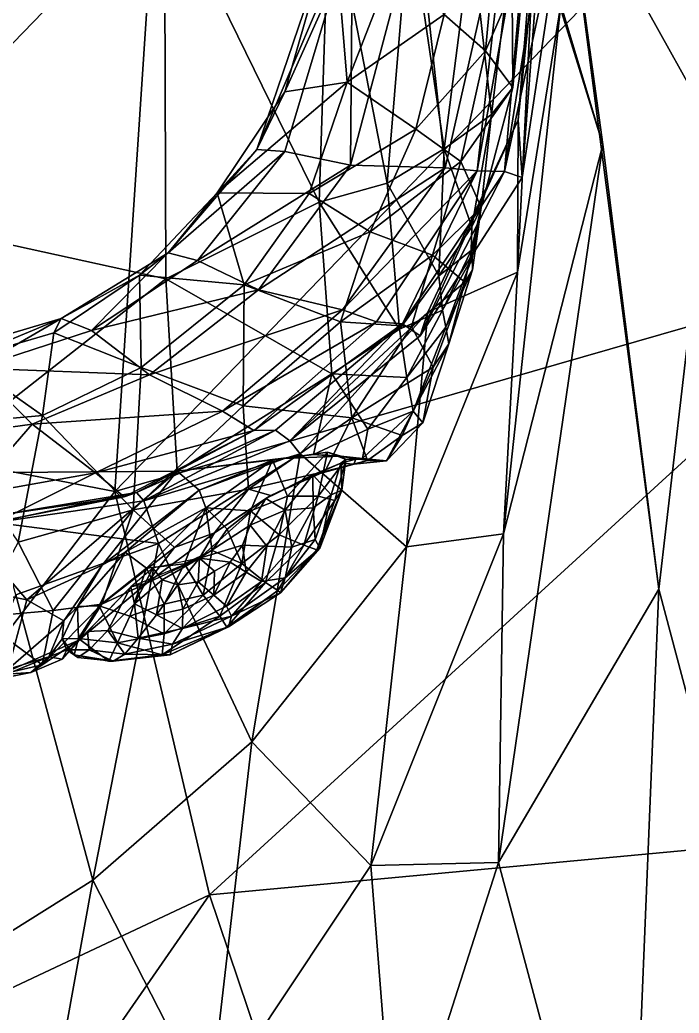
# Model space of a CAD drawing. Extents: x -1.6 to 1.6, y -9.4 to 16.4.
# Drawn here: x -0.905 to -0.555, y 2.055 to 2.58 of the extents above; entities that cross this region are included whole.
import ezdxf

# ---------------------------------------------------------------- set-up
doc = ezdxf.new("R2010")
doc.units = 0
doc.layers.add('DIPLODOC$LWO', color=1, linetype='CONTINUOUS')

msp = doc.modelspace()

# ---------------------------------------------------------------- linework, layer by layer
at = {"layer": 'DIPLODOC$LWO'}
for points in [[(-0.38632, 3.05686, 2.75381), (-0.32139, 2.55201, 2.62744), (-0.58612, 3.19479, 2.52827)], [(-0.32139, 2.55201, 2.62744), (-0.55935, 2.9316, 2.43012), (-0.58612, 3.19479, 2.52827)], [(-0.53769, 2.52359, 2.3678), (-0.61656, 2.66479, 2.14335), (-0.55935, 2.9316, 2.43012)], [(-0.55935, 2.9316, 2.43012), (-0.32139, 2.55201, 2.62744), (-0.53769, 2.52359, 2.3678)], [(-1.14113, 2.38609, 4.74281), (-0.82975, 2.70087, 4.90835), (-1.06919, 2.80185, 4.68627)], [(-0.66435, 2.73442, 1.96548), (-0.59588, 2.51438, 2.06203), (-0.61806, 2.58847, 1.97412)], [(-0.66435, 2.73442, 1.96548), (-0.61656, 2.66479, 2.14335), (-0.59588, 2.51438, 2.06203)], [(-0.47047, 2.72812, 5.1957), (-0.85424, 2.33094, 4.96235), (-0.44052, 2.44976, 5.27211)], [(-0.85424, 2.33094, 4.96235), (-0.47047, 2.72812, 5.1957), (-0.82975, 2.70087, 4.90835)], [(-0.82975, 2.70087, 4.90835), (-1.14113, 2.38609, 4.74281), (-0.85424, 2.33094, 4.96235)], [(-0.99712, 2.68236, 0.00622), (-0.828, 2.65118, 0.00062), (-0.99384, 2.47982, 0.01024)], [(-0.62462, 2.68301, 1.80583), (-0.64058, 2.52757, 1.78308), (-0.63861, 2.49702, 1.64511)], [(-0.62462, 2.68301, 1.80583), (-0.63107, 2.64317, 1.88776), (-0.64058, 2.52757, 1.78308)], [(-0.6143, 2.65642, 1.69375), (-0.62462, 2.68301, 1.80583), (-0.63861, 2.49702, 1.64511)], [(-0.56619, 2.27916, 2.22245), (-0.59588, 2.51438, 2.06203), (-0.61656, 2.66479, 2.14335)], [(-0.61656, 2.66479, 2.14335), (-0.53769, 2.52359, 2.3678), (-0.56619, 2.27916, 2.22245)], [(-0.66235, 2.50048, 1.40911), (-0.63419, 2.65852, 1.42109), (-0.64791, 2.50021, 1.53633)], [(-0.63419, 2.65852, 1.42109), (-0.66235, 2.50048, 1.40911), (-0.64538, 2.65185, 1.21316)], [(-0.62352, 2.65405, 1.56805), (-0.64791, 2.50021, 1.53633), (-0.63419, 2.65852, 1.42109)], [(-0.6143, 2.65642, 1.69375), (-0.64791, 2.50021, 1.53633), (-0.62352, 2.65405, 1.56805)], [(-0.6143, 2.65642, 1.69375), (-0.63861, 2.49702, 1.64511), (-0.64791, 2.50021, 1.53633)], [(-0.82717, 2.44333, 0.00497), (-0.99384, 2.47982, 0.01024), (-0.828, 2.65118, 0.00062)], [(-0.82717, 2.44333, 0.00497), (-0.828, 2.65118, 0.00062), (-0.74607, 2.48392, 0.01224)], [(-0.828, 2.65118, 0.00062), (-0.74065, 2.65102, 0.00469), (-0.74607, 2.48392, 0.01224)], [(-0.74607, 2.48392, 0.01224), (-0.74065, 2.65102, 0.00469), (-0.71006, 2.49394, 0.02744)], [(-0.74065, 2.65102, 0.00469), (-0.69815, 2.63642, 0.02109), (-0.71006, 2.49394, 0.02744)], [(-0.64538, 2.65185, 1.21316), (-0.67931, 2.50213, 1.21021), (-0.69402, 2.63755, 0.99501)], [(-0.67931, 2.50213, 1.21021), (-0.64538, 2.65185, 1.21316), (-0.66235, 2.50048, 1.40911)], [(-0.63107, 2.64317, 1.88776), (-0.64097, 2.44684, 1.86756), (-0.64058, 2.52757, 1.78308)], [(-0.63107, 2.64317, 1.88776), (-0.61806, 2.58847, 1.97412), (-0.64097, 2.44684, 1.86756)], [(-0.69402, 2.63755, 0.99501), (-0.72945, 2.50342, 0.99607), (-0.72839, 2.63049, 0.78321)], [(-0.72945, 2.50342, 0.99607), (-0.69402, 2.63755, 0.99501), (-0.67931, 2.50213, 1.21021)], [(-0.71006, 2.49394, 0.02744), (-0.69815, 2.63642, 0.02109), (-0.67986, 2.5121, 0.0519)], [(-0.69815, 2.63642, 0.02109), (-0.66538, 2.6247, 0.05153), (-0.67986, 2.5121, 0.0519)], [(-0.74049, 2.62481, 0.63111), (-0.72839, 2.63049, 0.78321), (-0.77907, 2.51177, 0.64048)], [(-0.72839, 2.63049, 0.78321), (-0.76414, 2.51076, 0.78413), (-0.77907, 2.51177, 0.64048)], [(-0.76414, 2.51076, 0.78413), (-0.72839, 2.63049, 0.78321), (-0.72945, 2.50342, 0.99607)], [(-0.65798, 2.56391, 0.21185), (-0.65159, 2.63252, 0.2077), (-0.67976, 2.58326, 0.31043)], [(-0.65159, 2.63252, 0.2077), (-0.65798, 2.56391, 0.21185), (-0.63697, 2.61222, 0.13953)], [(-0.74049, 2.62481, 0.63111), (-0.77907, 2.51177, 0.64048), (-0.76414, 2.54238, 0.5573)], [(-0.73599, 2.60528, 0.54501), (-0.74049, 2.62481, 0.63111), (-0.76414, 2.54238, 0.5573)], [(-0.67986, 2.5121, 0.0519), (-0.66538, 2.6247, 0.05153), (-0.65484, 2.53025, 0.0888)], [(-0.66538, 2.6247, 0.05153), (-0.64405, 2.61874, 0.09123), (-0.65484, 2.53025, 0.0888)], [(-0.70266, 2.62081, 0.42249), (-0.73599, 2.60528, 0.54501), (-0.73125, 2.54741, 0.44964)], [(-0.70266, 2.62081, 0.42249), (-0.73125, 2.54741, 0.44964), (-0.67976, 2.58326, 0.31043)], [(-0.65484, 2.53025, 0.0888), (-0.64405, 2.61874, 0.09123), (-0.64352, 2.54455, 0.13678)], [(-0.64405, 2.61874, 0.09123), (-0.63697, 2.61222, 0.13953), (-0.64352, 2.54455, 0.13678)], [(-0.64352, 2.54455, 0.13678), (-0.63697, 2.61222, 0.13953), (-0.65798, 2.56391, 0.21185)], [(-0.73599, 2.60528, 0.54501), (-0.76414, 2.54238, 0.5573), (-0.73125, 2.54741, 0.44964)], [(-0.61806, 2.58847, 1.97412), (-0.64848, 2.30849, 1.95645), (-0.64097, 2.44684, 1.86756)], [(-0.61806, 2.58847, 1.97412), (-0.59588, 2.51438, 2.06203), (-0.64848, 2.30849, 1.95645)], [(-0.69491, 2.52256, 0.31674), (-0.67976, 2.58326, 0.31043), (-0.73125, 2.54741, 0.44964)], [(-0.67976, 2.58326, 0.31043), (-0.69491, 2.52256, 0.31674), (-0.65798, 2.56391, 0.21185)], [(-0.67097, 2.50543, 0.21336), (-0.65798, 2.56391, 0.21185), (-0.69491, 2.52256, 0.31674)], [(-0.65798, 2.56391, 0.21185), (-0.67097, 2.50543, 0.21336), (-0.64352, 2.54455, 0.13678)], [(-0.7514, 2.48844, 0.43461), (-0.73125, 2.54741, 0.44964), (-0.80002, 2.48885, 0.56622)], [(-0.76414, 2.54238, 0.5573), (-0.80002, 2.48885, 0.56622), (-0.73125, 2.54741, 0.44964)], [(-0.73125, 2.54741, 0.44964), (-0.7514, 2.48844, 0.43461), (-0.69491, 2.52256, 0.31674)], [(-0.66024, 2.48115, 0.13517), (-0.64352, 2.54455, 0.13678), (-0.67097, 2.50543, 0.21336)], [(-0.65484, 2.53025, 0.0888), (-0.64352, 2.54455, 0.13678), (-0.66024, 2.48115, 0.13517)], [(-0.76414, 2.54238, 0.5573), (-0.77907, 2.51177, 0.64048), (-0.80002, 2.48885, 0.56622)], [(-0.67986, 2.5121, 0.0519), (-0.65484, 2.53025, 0.0888), (-0.66514, 2.47086, 0.0929)], [(-0.66514, 2.47086, 0.0929), (-0.65484, 2.53025, 0.0888), (-0.66024, 2.48115, 0.13517)], [(-0.719, 2.46818, 0.32136), (-0.69491, 2.52256, 0.31674), (-0.7514, 2.48844, 0.43461)], [(-0.69491, 2.52256, 0.31674), (-0.719, 2.46818, 0.32136), (-0.67097, 2.50543, 0.21336)], [(-0.63861, 2.49702, 1.64511), (-0.64058, 2.52757, 1.78308), (-0.69257, 2.41325, 1.6163)], [(-0.64058, 2.52757, 1.78308), (-0.68854, 2.42567, 1.76091), (-0.69257, 2.41325, 1.6163)], [(-0.64058, 2.52757, 1.78308), (-0.64097, 2.44684, 1.86756), (-0.68854, 2.42567, 1.76091)], [(-0.49945, 2.0282, 2.40045), (-0.56619, 2.27916, 2.22245), (-0.53769, 2.52359, 2.3678)], [(-0.71006, 2.49394, 0.02744), (-0.67986, 2.5121, 0.0519), (-0.68258, 2.44488, 0.06737)], [(-0.68258, 2.44488, 0.06737), (-0.67986, 2.5121, 0.0519), (-0.66514, 2.47086, 0.0929)], [(-0.59588, 2.51438, 2.06203), (-0.65109, 2.13463, 2.04662), (-0.64848, 2.30849, 1.95645)], [(-0.59588, 2.51438, 2.06203), (-0.56619, 2.27916, 2.22245), (-0.65109, 2.13463, 2.04662)], [(-0.77907, 2.51177, 0.64048), (-0.76414, 2.51076, 0.78413), (-0.82608, 2.45706, 0.64543)], [(-0.77907, 2.51177, 0.64048), (-0.82608, 2.45706, 0.64543), (-0.80002, 2.48885, 0.56622)], [(-0.76414, 2.51076, 0.78413), (-0.81049, 2.45315, 0.78931), (-0.82608, 2.45706, 0.64543)], [(-0.76414, 2.51076, 0.78413), (-0.72945, 2.50342, 0.99607), (-0.81049, 2.45315, 0.78931)], [(-0.72945, 2.50342, 0.99607), (-0.77824, 2.43756, 1.00749), (-0.81049, 2.45315, 0.78931)], [(-0.72945, 2.50342, 0.99607), (-0.67931, 2.50213, 1.21021), (-0.77824, 2.43756, 1.00749)], [(-0.67931, 2.50213, 1.21021), (-0.73367, 2.42701, 1.22989), (-0.77824, 2.43756, 1.00749)], [(-0.67931, 2.50213, 1.21021), (-0.66235, 2.50048, 1.40911), (-0.73367, 2.42701, 1.22989)], [(-0.68605, 2.4559, 0.21054), (-0.67097, 2.50543, 0.21336), (-0.719, 2.46818, 0.32136)], [(-0.67097, 2.50543, 0.21336), (-0.68605, 2.4559, 0.21054), (-0.66024, 2.48115, 0.13517)], [(-0.66235, 2.50048, 1.40911), (-0.71572, 2.42059, 1.41746), (-0.73367, 2.42701, 1.22989)], [(-0.66235, 2.50048, 1.40911), (-0.70199, 2.41953, 1.52505), (-0.71572, 2.42059, 1.41746)], [(-0.64791, 2.50021, 1.53633), (-0.70199, 2.41953, 1.52505), (-0.66235, 2.50048, 1.40911)], [(-0.70199, 2.41953, 1.52505), (-0.64791, 2.50021, 1.53633), (-0.69257, 2.41325, 1.6163)], [(-0.64791, 2.50021, 1.53633), (-0.63861, 2.49702, 1.64511), (-0.69257, 2.41325, 1.6163)], [(-0.74607, 2.48392, 0.01224), (-0.71006, 2.49394, 0.02744), (-0.70343, 2.41668, 0.04414)], [(-0.70343, 2.41668, 0.04414), (-0.71006, 2.49394, 0.02744), (-0.68258, 2.44488, 0.06737)], [(-0.80002, 2.48885, 0.56622), (-0.82608, 2.45706, 0.64543), (-0.84122, 2.44525, 0.57172)], [(-0.80002, 2.48885, 0.56622), (-0.84122, 2.44525, 0.57172), (-0.78573, 2.44018, 0.44119)], [(-0.7514, 2.48844, 0.43461), (-0.80002, 2.48885, 0.56622), (-0.78573, 2.44018, 0.44119)], [(-0.7514, 2.48844, 0.43461), (-0.78573, 2.44018, 0.44119), (-0.719, 2.46818, 0.32136)], [(-0.82717, 2.44333, 0.00497), (-0.74607, 2.48392, 0.01224), (-0.73938, 2.39315, 0.0229)], [(-0.73938, 2.39315, 0.0229), (-0.74607, 2.48392, 0.01224), (-0.70343, 2.41668, 0.04414)], [(-0.66887, 2.44152, 0.14241), (-0.66024, 2.48115, 0.13517), (-0.68605, 2.4559, 0.21054)], [(-0.66024, 2.48115, 0.13517), (-0.66887, 2.44152, 0.14241), (-0.66488, 2.44807, 0.12383)], [(-0.66024, 2.48115, 0.13517), (-0.66553, 2.4583, 0.10309), (-0.66514, 2.47086, 0.0929)], [(-0.66024, 2.48115, 0.13517), (-0.66507, 2.45454, 0.11349), (-0.66553, 2.4583, 0.10309)], [(-0.66024, 2.48115, 0.13517), (-0.66488, 2.44807, 0.12383), (-0.66507, 2.45454, 0.11349)], [(-0.99384, 2.47982, 0.01024), (-0.82717, 2.44333, 0.00497), (-0.95841, 2.34063, 0.00615)], [(-0.66514, 2.47086, 0.0929), (-0.66553, 2.4583, 0.10309), (-0.68258, 2.44488, 0.06737)], [(-0.73468, 2.42059, 0.28748), (-0.719, 2.46818, 0.32136), (-0.78573, 2.44018, 0.44119)], [(-0.719, 2.46818, 0.32136), (-0.73468, 2.42059, 0.28748), (-0.68605, 2.4559, 0.21054)], [(-0.8827, 2.42231, 0.64858), (-0.82608, 2.45706, 0.64543), (-0.86664, 2.41599, 0.7964)], [(-0.82608, 2.45706, 0.64543), (-0.8827, 2.42231, 0.64858), (-0.84122, 2.44525, 0.57172)], [(-0.81049, 2.45315, 0.78931), (-0.86664, 2.41599, 0.7964), (-0.82608, 2.45706, 0.64543)], [(-0.69707, 2.41806, 0.18966), (-0.68605, 2.4559, 0.21054), (-0.73468, 2.42059, 0.28748)], [(-0.68605, 2.4559, 0.21054), (-0.69707, 2.41806, 0.18966), (-0.66887, 2.44152, 0.14241)], [(-0.6808, 2.42674, 0.07844), (-0.68258, 2.44488, 0.06737), (-0.66553, 2.4583, 0.10309)], [(-0.66553, 2.4583, 0.10309), (-0.66507, 2.45454, 0.11349), (-0.6808, 2.42674, 0.07844)], [(-0.67892, 2.41776, 0.09421), (-0.6808, 2.42674, 0.07844), (-0.66507, 2.45454, 0.11349)], [(-0.66507, 2.45454, 0.11349), (-0.66488, 2.44807, 0.12383), (-0.67892, 2.41776, 0.09421)], [(-0.81049, 2.45315, 0.78931), (-0.77824, 2.43756, 1.00749), (-0.86664, 2.41599, 0.7964)], [(-0.85424, 2.33094, 4.96235), (-0.80411, 2.11745, 5.01553), (-0.44052, 2.44976, 5.27211)], [(-0.44052, 2.44976, 5.27211), (-0.80411, 2.11745, 5.01553), (-0.39544, 2.15563, 5.32459)], [(-0.84122, 2.44525, 0.57172), (-0.8827, 2.42231, 0.64858), (-0.88651, 2.4148, 0.57479)], [(-0.84122, 2.44525, 0.57172), (-0.88651, 2.4148, 0.57479), (-0.84032, 2.3964, 0.45189)], [(-0.78573, 2.44018, 0.44119), (-0.84122, 2.44525, 0.57172), (-0.84032, 2.3964, 0.45189)], [(-0.68258, 2.44488, 0.06737), (-0.6808, 2.42674, 0.07844), (-0.70343, 2.41668, 0.04414)], [(-0.64097, 2.44684, 1.86756), (-0.69986, 2.30153, 1.83766), (-0.68854, 2.42567, 1.76091)], [(-0.64097, 2.44684, 1.86756), (-0.64848, 2.30849, 1.95645), (-0.69986, 2.30153, 1.83766)], [(-0.67736, 2.40904, 0.10889), (-0.67892, 2.41776, 0.09421), (-0.66488, 2.44807, 0.12383)], [(-0.66488, 2.44807, 0.12383), (-0.66887, 2.44152, 0.14241), (-0.67736, 2.40904, 0.10889)], [(-0.82122, 2.3416, 0.01039), (-0.95841, 2.34063, 0.00615), (-0.82717, 2.44333, 0.00497)], [(-0.78573, 2.44018, 0.44119), (-0.84032, 2.3964, 0.45189), (-0.78625, 2.37614, 0.31055)], [(-0.82122, 2.3416, 0.01039), (-0.82717, 2.44333, 0.00497), (-0.73938, 2.39315, 0.0229)], [(-0.73468, 2.42059, 0.28748), (-0.78573, 2.44018, 0.44119), (-0.78625, 2.37614, 0.31055)], [(-0.68569, 2.39666, 0.13129), (-0.66887, 2.44152, 0.14241), (-0.69707, 2.41806, 0.18966)], [(-0.68569, 2.39666, 0.13129), (-0.67736, 2.40904, 0.10889), (-0.66887, 2.44152, 0.14241)], [(-0.77824, 2.43756, 1.00749), (-0.83589, 2.3925, 1.023), (-0.86664, 2.41599, 0.7964)], [(-0.77824, 2.43756, 1.00749), (-0.73367, 2.42701, 1.22989), (-0.83589, 2.3925, 1.023)], [(-0.73367, 2.42701, 1.22989), (-0.79724, 2.37335, 1.25627), (-0.83589, 2.3925, 1.023)], [(-0.73367, 2.42701, 1.22989), (-0.71572, 2.42059, 1.41746), (-0.79724, 2.37335, 1.25627)], [(-0.69257, 2.41325, 1.6163), (-0.68854, 2.42567, 1.76091), (-0.76165, 2.35773, 1.59444)], [(-0.68854, 2.42567, 1.76091), (-0.75616, 2.35078, 1.73781), (-0.76165, 2.35773, 1.59444)], [(-0.68854, 2.42567, 1.76091), (-0.69986, 2.30153, 1.83766), (-0.75616, 2.35078, 1.73781)], [(-0.69967, 2.39112, 0.05565), (-0.70343, 2.41668, 0.04414), (-0.6808, 2.42674, 0.07844)], [(-0.6808, 2.42674, 0.07844), (-0.67892, 2.41776, 0.09421), (-0.69967, 2.39112, 0.05565)], [(-0.94437, 2.40401, 0.65025), (-0.8827, 2.42231, 0.64858), (-0.92806, 2.39605, 0.80267)], [(-0.8827, 2.42231, 0.64858), (-0.94437, 2.40401, 0.65025), (-0.93467, 2.40069, 0.57644)], [(-0.88651, 2.4148, 0.57479), (-0.8827, 2.42231, 0.64858), (-0.93467, 2.40069, 0.57644)], [(-0.86664, 2.41599, 0.7964), (-0.92806, 2.39605, 0.80267), (-0.8827, 2.42231, 0.64858)], [(-0.71572, 2.42059, 1.41746), (-0.78055, 2.36317, 1.43187), (-0.79724, 2.37335, 1.25627)], [(-0.73468, 2.42059, 0.28748), (-0.78625, 2.37614, 0.31055), (-0.72882, 2.36984, 0.19145)], [(-0.70199, 2.41953, 1.52505), (-0.78055, 2.36317, 1.43187), (-0.71572, 2.42059, 1.41746)], [(-0.78055, 2.36317, 1.43187), (-0.70199, 2.41953, 1.52505), (-0.7692, 2.36328, 1.51903)], [(-0.7692, 2.36328, 1.51903), (-0.70199, 2.41953, 1.52505), (-0.76165, 2.35773, 1.59444)], [(-0.69257, 2.41325, 1.6163), (-0.76165, 2.35773, 1.59444), (-0.70199, 2.41953, 1.52505)], [(-0.69707, 2.41806, 0.18966), (-0.73468, 2.42059, 0.28748), (-0.72882, 2.36984, 0.19145)], [(-0.69707, 2.41806, 0.18966), (-0.72882, 2.36984, 0.19145), (-0.68569, 2.39666, 0.13129)], [(-0.69625, 2.37332, 0.07476), (-0.69967, 2.39112, 0.05565), (-0.67892, 2.41776, 0.09421)], [(-0.67892, 2.41776, 0.09421), (-0.67736, 2.40904, 0.10889), (-0.69625, 2.37332, 0.07476)], [(-0.88651, 2.4148, 0.57479), (-0.93467, 2.40069, 0.57644), (-0.89262, 2.37101, 0.44911)], [(-0.86664, 2.41599, 0.7964), (-0.83589, 2.3925, 1.023), (-0.92806, 2.39605, 0.80267)], [(-0.84032, 2.3964, 0.45189), (-0.88651, 2.4148, 0.57479), (-0.89262, 2.37101, 0.44911)], [(-0.70343, 2.41668, 0.04414), (-0.69967, 2.39112, 0.05565), (-0.73938, 2.39315, 0.0229)], [(-0.69114, 2.36725, 0.09911), (-0.69625, 2.37332, 0.07476), (-0.67736, 2.40904, 0.10889)], [(-0.67736, 2.40904, 0.10889), (-0.68569, 2.39666, 0.13129), (-0.69114, 2.36725, 0.09911)], [(-0.89262, 2.37101, 0.44911), (-0.93467, 2.40069, 0.57644), (-0.9478, 2.36608, 0.44671)], [(-0.84032, 2.3964, 0.45189), (-0.89262, 2.37101, 0.44911), (-0.84456, 2.3212, 0.28212)], [(-0.78625, 2.37614, 0.31055), (-0.84032, 2.3964, 0.45189), (-0.84456, 2.3212, 0.28212)], [(-0.70202, 2.36045, 0.1203), (-0.68569, 2.39666, 0.13129), (-0.72882, 2.36984, 0.19145)], [(-0.70202, 2.36045, 0.1203), (-0.69114, 2.36725, 0.09911), (-0.68569, 2.39666, 0.13129)], [(-0.89802, 2.36649, 1.03588), (-0.96061, 2.35788, 1.04037), (-0.92806, 2.39605, 0.80267)], [(-0.83589, 2.3925, 1.023), (-0.89802, 2.36649, 1.03588), (-0.92806, 2.39605, 0.80267)], [(-0.83589, 2.3925, 1.023), (-0.79724, 2.37335, 1.25627), (-0.89802, 2.36649, 1.03588)], [(-0.74899, 2.35046, 0.02548), (-0.82122, 2.3416, 0.01039), (-0.73938, 2.39315, 0.0229)], [(-0.72025, 2.36386, 0.03865), (-0.74899, 2.35046, 0.02548), (-0.73938, 2.39315, 0.0229)], [(-0.72025, 2.36386, 0.03865), (-0.73938, 2.39315, 0.0229), (-0.69967, 2.39112, 0.05565)], [(-0.69967, 2.39112, 0.05565), (-0.69625, 2.37332, 0.07476), (-0.72025, 2.36386, 0.03865)], [(-1.13684, 1.96101, 4.68994), (-0.85424, 2.33094, 4.96235), (-1.14113, 2.38609, 4.74281)], [(-0.84456, 2.3212, 0.28212), (-0.78343, 2.33215, 0.21759), (-0.78625, 2.37614, 0.31055)], [(-0.72882, 2.36984, 0.19145), (-0.78625, 2.37614, 0.31055), (-0.78343, 2.33215, 0.21759)], [(-0.89262, 2.37101, 0.44911), (-0.9478, 2.36608, 0.44671), (-0.90539, 2.3041, 0.29425)], [(-0.84456, 2.3212, 0.28212), (-0.89262, 2.37101, 0.44911), (-0.90539, 2.3041, 0.29425)], [(-0.79724, 2.37335, 1.25627), (-0.86445, 2.34076, 1.27828), (-0.89802, 2.36649, 1.03588)], [(-0.79724, 2.37335, 1.25627), (-0.78055, 2.36317, 1.43187), (-0.86445, 2.34076, 1.27828)], [(-0.69625, 2.37332, 0.07476), (-0.72306, 2.34834, 0.05544), (-0.72025, 2.36386, 0.03865)], [(-0.71042, 2.34709, 0.09389), (-0.72306, 2.34834, 0.05544), (-0.69625, 2.37332, 0.07476)], [(-0.69114, 2.36725, 0.09911), (-0.71042, 2.34709, 0.09389), (-0.69625, 2.37332, 0.07476)], [(-0.96061, 2.35788, 1.04037), (-0.89802, 2.36649, 1.03588), (-0.9307, 2.32895, 1.2871)], [(-0.86445, 2.34076, 1.27828), (-0.9307, 2.32895, 1.2871), (-0.89802, 2.36649, 1.03588)], [(-0.78343, 2.33215, 0.21759), (-0.74308, 2.34135, 0.17427), (-0.72882, 2.36984, 0.19145)], [(-0.74308, 2.34135, 0.17427), (-0.7204, 2.34722, 0.13452), (-0.72882, 2.36984, 0.19145)], [(-0.70202, 2.36045, 0.1203), (-0.72882, 2.36984, 0.19145), (-0.7204, 2.34722, 0.13452)], [(-0.69114, 2.36725, 0.09911), (-0.70202, 2.36045, 0.1203), (-0.71042, 2.34709, 0.09389)], [(-0.78055, 2.36317, 1.43187), (-0.84938, 2.32802, 1.44325), (-0.86445, 2.34076, 1.27828)], [(-0.84938, 2.32802, 1.44325), (-0.78055, 2.36317, 1.43187), (-0.84268, 2.33041, 1.51549)], [(-0.7692, 2.36328, 1.51903), (-0.84268, 2.33041, 1.51549), (-0.78055, 2.36317, 1.43187)], [(-0.84268, 2.33041, 1.51549), (-0.7692, 2.36328, 1.51903), (-0.83887, 2.32592, 1.57909)], [(-0.76165, 2.35773, 1.59444), (-0.83887, 2.32592, 1.57909), (-0.7692, 2.36328, 1.51903)], [(-0.72306, 2.34834, 0.05544), (-0.74899, 2.35046, 0.02548), (-0.72025, 2.36386, 0.03865)], [(-0.70202, 2.36045, 0.1203), (-0.7204, 2.34722, 0.13452), (-0.71042, 2.34709, 0.09389)], [(-0.76165, 2.35773, 1.59444), (-0.75616, 2.35078, 1.73781), (-0.83887, 2.32592, 1.57909)], [(-0.75616, 2.35078, 1.73781), (-0.83114, 2.30334, 1.72014), (-0.83887, 2.32592, 1.57909)], [(-0.75616, 2.35078, 1.73781), (-0.78176, 2.19838, 1.79994), (-0.83114, 2.30334, 1.72014)], [(-0.74899, 2.35046, 0.02548), (-0.76432, 2.34826, 0.02652), (-0.82122, 2.3416, 0.01039)], [(-0.69986, 2.30153, 1.83766), (-0.78176, 2.19838, 1.79994), (-0.75616, 2.35078, 1.73781)], [(-0.77079, 2.34737, 0.02468), (-0.74155, 2.35175, 0.04915), (-0.76282, 2.32839, 0.0265)], [(-0.77079, 2.34737, 0.02468), (-0.76432, 2.34826, 0.02652), (-0.74155, 2.35175, 0.04915)], [(-0.73456, 2.34963, 0.05482), (-0.74155, 2.35175, 0.04915), (-0.76432, 2.34826, 0.02652)], [(-0.76432, 2.34826, 0.02652), (-0.74899, 2.35046, 0.02548), (-0.73456, 2.34963, 0.05482)], [(-0.74663, 2.3284, 0.04317), (-0.76282, 2.32839, 0.0265), (-0.74155, 2.35175, 0.04915)], [(-0.72306, 2.34834, 0.05544), (-0.73456, 2.34963, 0.05482), (-0.74899, 2.35046, 0.02548)], [(-0.74155, 2.35175, 0.04915), (-0.73195, 2.34774, 0.07331), (-0.74663, 2.3284, 0.04317)], [(-0.74155, 2.35175, 0.04915), (-0.73456, 2.34963, 0.05482), (-0.73195, 2.34774, 0.07331)], [(-0.73456, 2.34963, 0.05482), (-0.72306, 2.34834, 0.05544), (-0.72654, 2.34792, 0.08398)], [(-0.72654, 2.34792, 0.08398), (-0.73195, 2.34774, 0.07331), (-0.73456, 2.34963, 0.05482)], [(-0.80951, 2.33156, 0.01273), (-0.82122, 2.3416, 0.01039), (-0.76432, 2.34826, 0.02652)], [(-0.76432, 2.34826, 0.02652), (-0.77079, 2.34737, 0.02468), (-0.80951, 2.33156, 0.01273)], [(-0.80602, 2.32225, 0.01182), (-0.80951, 2.33156, 0.01273), (-0.77079, 2.34737, 0.02468)], [(-0.80602, 2.32225, 0.01182), (-0.77079, 2.34737, 0.02468), (-0.78237, 2.32061, 0.01524)], [(-0.76282, 2.32839, 0.0265), (-0.78237, 2.32061, 0.01524), (-0.77079, 2.34737, 0.02468)], [(-0.73456, 2.34585, 0.10718), (-0.7493, 2.33974, 0.14891), (-0.7397, 2.32906, 0.11582)], [(-0.7489, 2.33944, 0.16023), (-0.7493, 2.33974, 0.14891), (-0.73456, 2.34585, 0.10718)], [(-0.72761, 2.34532, 0.11692), (-0.7204, 2.34722, 0.13452), (-0.7489, 2.33944, 0.16023)], [(-0.74308, 2.34135, 0.17427), (-0.7489, 2.33944, 0.16023), (-0.7204, 2.34722, 0.13452)], [(-0.72761, 2.34532, 0.11692), (-0.7489, 2.33944, 0.16023), (-0.73456, 2.34585, 0.10718)], [(-0.73774, 2.32618, 0.06285), (-0.74663, 2.3284, 0.04317), (-0.73195, 2.34774, 0.07331)], [(-0.7397, 2.32906, 0.11582), (-0.73408, 2.33153, 0.08812), (-0.73456, 2.34585, 0.10718)], [(-0.73408, 2.33153, 0.08812), (-0.73774, 2.32618, 0.06285), (-0.73195, 2.34774, 0.07331)], [(-0.73195, 2.34774, 0.07331), (-0.72654, 2.34792, 0.08398), (-0.73456, 2.34585, 0.10718)], [(-0.72761, 2.34532, 0.11692), (-0.73456, 2.34585, 0.10718), (-0.72654, 2.34792, 0.08398)], [(-0.73456, 2.34585, 0.10718), (-0.73408, 2.33153, 0.08812), (-0.73195, 2.34774, 0.07331)], [(-0.72654, 2.34792, 0.08398), (-0.71042, 2.34709, 0.09389), (-0.72761, 2.34532, 0.11692)], [(-0.7204, 2.34722, 0.13452), (-0.72761, 2.34532, 0.11692), (-0.71042, 2.34709, 0.09389)], [(-0.71042, 2.34709, 0.09389), (-0.72654, 2.34792, 0.08398), (-0.72306, 2.34834, 0.05544)], [(-0.95841, 2.34063, 0.00615), (-0.90078, 2.27347, 0.01744), (-0.95922, 2.28517, 0.00836)], [(-0.82122, 2.3416, 0.01039), (-0.90078, 2.27347, 0.01744), (-0.95841, 2.34063, 0.00615)], [(-0.9307, 2.32895, 1.2871), (-0.86445, 2.34076, 1.27828), (-0.91626, 2.315, 1.4452)], [(-0.84938, 2.32802, 1.44325), (-0.91626, 2.315, 1.4452), (-0.86445, 2.34076, 1.27828)], [(-0.90078, 2.27347, 0.01744), (-0.82122, 2.3416, 0.01039), (-0.86101, 2.2918, 0.01982)], [(-0.82122, 2.3416, 0.01039), (-0.80951, 2.33156, 0.01273), (-0.86101, 2.2918, 0.01982)], [(-0.78343, 2.33215, 0.21759), (-0.7716, 2.32879, 0.18911), (-0.74308, 2.34135, 0.17427)], [(-0.77436, 2.32712, 0.1829), (-0.76396, 2.32098, 0.16919), (-0.7493, 2.33974, 0.14891)], [(-0.7493, 2.33974, 0.14891), (-0.7489, 2.33944, 0.16023), (-0.77436, 2.32712, 0.1829)], [(-0.7716, 2.32879, 0.18911), (-0.77436, 2.32712, 0.1829), (-0.7489, 2.33944, 0.16023)], [(-0.7489, 2.33944, 0.16023), (-0.74308, 2.34135, 0.17427), (-0.7716, 2.32879, 0.18911)], [(-0.76396, 2.32098, 0.16919), (-0.74921, 2.32226, 0.14444), (-0.7493, 2.33974, 0.14891)], [(-0.74921, 2.32226, 0.14444), (-0.7397, 2.32906, 0.11582), (-0.7493, 2.33974, 0.14891)], [(-0.85424, 2.33094, 4.96235), (-1.13684, 1.96101, 4.68994), (-0.80411, 2.11745, 5.01553)], [(-0.91572, 2.31832, 1.51037), (-0.84268, 2.33041, 1.51549), (-0.91762, 2.3145, 1.56956)], [(-0.83887, 2.32592, 1.57909), (-0.91762, 2.3145, 1.56956), (-0.84268, 2.33041, 1.51549)], [(-0.91626, 2.315, 1.4452), (-0.84938, 2.32802, 1.44325), (-0.91572, 2.31832, 1.51037)], [(-0.84268, 2.33041, 1.51549), (-0.91572, 2.31832, 1.51037), (-0.84938, 2.32802, 1.44325)], [(-0.86101, 2.2918, 0.01982), (-0.80951, 2.33156, 0.01273), (-0.84881, 2.29873, 0.0169)], [(-0.80951, 2.33156, 0.01273), (-0.80602, 2.32225, 0.01182), (-0.84881, 2.29873, 0.0169)], [(-0.78343, 2.33215, 0.21759), (-0.84456, 2.3212, 0.28212), (-0.82261, 2.30118, 0.2133)], [(-0.82261, 2.30118, 0.2133), (-0.80139, 2.30898, 0.19717), (-0.78343, 2.33215, 0.21759)], [(-0.7716, 2.32879, 0.18911), (-0.78343, 2.33215, 0.21759), (-0.80139, 2.30898, 0.19717)], [(-0.7716, 2.32879, 0.18911), (-0.80139, 2.30898, 0.19717), (-0.77436, 2.32712, 0.1829)], [(-0.7673, 2.30799, 0.02369), (-0.78237, 2.32061, 0.01524), (-0.76282, 2.32839, 0.0265)], [(-0.76282, 2.32839, 0.0265), (-0.74663, 2.3284, 0.04317), (-0.7673, 2.30799, 0.02369)], [(-0.75409, 2.30254, 0.04118), (-0.7673, 2.30799, 0.02369), (-0.74663, 2.3284, 0.04317)], [(-0.74663, 2.3284, 0.04317), (-0.73774, 2.32618, 0.06285), (-0.75409, 2.30254, 0.04118)], [(-0.7397, 2.32906, 0.11582), (-0.74921, 2.32226, 0.14444), (-0.74823, 2.30553, 0.12129)], [(-0.74823, 2.30553, 0.12129), (-0.74571, 2.3009, 0.09183), (-0.7397, 2.32906, 0.11582)], [(-0.73774, 2.32618, 0.06285), (-0.73408, 2.33153, 0.08812), (-0.74733, 2.30003, 0.06455)], [(-0.74571, 2.3009, 0.09183), (-0.74733, 2.30003, 0.06455), (-0.73408, 2.33153, 0.08812)], [(-0.73408, 2.33153, 0.08812), (-0.7397, 2.32906, 0.11582), (-0.74571, 2.3009, 0.09183)], [(-0.83887, 2.32592, 1.57909), (-0.83114, 2.30334, 1.72014), (-0.91762, 2.3145, 1.56956)], [(-0.78255, 2.31313, 0.18608), (-0.77436, 2.32712, 0.1829), (-0.80932, 2.29561, 0.1898)], [(-0.80139, 2.30898, 0.19717), (-0.80932, 2.29561, 0.1898), (-0.77436, 2.32712, 0.1829)], [(-0.78255, 2.31313, 0.18608), (-0.76396, 2.32098, 0.16919), (-0.77436, 2.32712, 0.1829)], [(-0.74733, 2.30003, 0.06455), (-0.75409, 2.30254, 0.04118), (-0.73774, 2.32618, 0.06285)], [(-0.90539, 2.3041, 0.29425), (-0.88693, 2.26798, 0.219), (-0.84456, 2.3212, 0.28212)], [(-0.88693, 2.26798, 0.219), (-0.86108, 2.27131, 0.20001), (-0.84456, 2.3212, 0.28212)], [(-0.86108, 2.27131, 0.20001), (-0.82261, 2.30118, 0.2133), (-0.84456, 2.3212, 0.28212)], [(-0.83742, 2.29032, 0.01703), (-0.84881, 2.29873, 0.0169), (-0.80602, 2.32225, 0.01182)], [(-0.81735, 2.29261, 0.01369), (-0.83742, 2.29032, 0.01703), (-0.80602, 2.32225, 0.01182)], [(-0.80267, 2.2997, 0.01225), (-0.81735, 2.29261, 0.01369), (-0.80602, 2.32225, 0.01182)], [(-0.78237, 2.32061, 0.01524), (-0.79469, 2.31095, 0.01193), (-0.80602, 2.32225, 0.01182)], [(-0.79469, 2.31095, 0.01193), (-0.80267, 2.2997, 0.01225), (-0.80602, 2.32225, 0.01182)], [(-0.78702, 2.29275, 0.01851), (-0.79469, 2.31095, 0.01193), (-0.78237, 2.32061, 0.01524)], [(-0.7673, 2.30799, 0.02369), (-0.78702, 2.29275, 0.01851), (-0.78237, 2.32061, 0.01524)], [(-0.76396, 2.32098, 0.16919), (-0.78255, 2.31313, 0.18608), (-0.77366, 2.302, 0.17189)], [(-0.77366, 2.302, 0.17189), (-0.76053, 2.30148, 0.14879), (-0.76396, 2.32098, 0.16919)], [(-0.74921, 2.32226, 0.14444), (-0.76396, 2.32098, 0.16919), (-0.76053, 2.30148, 0.14879)], [(-0.76053, 2.30148, 0.14879), (-0.74823, 2.30553, 0.12129), (-0.74921, 2.32226, 0.14444)], [(-0.83114, 2.30334, 1.72014), (-0.90663, 2.27618, 1.71438), (-0.91762, 2.3145, 1.56956)], [(-0.78656, 2.30239, 0.18541), (-0.78255, 2.31313, 0.18608), (-0.80932, 2.29561, 0.1898)], [(-0.78656, 2.30239, 0.18541), (-0.77366, 2.302, 0.17189), (-0.78255, 2.31313, 0.18608)], [(-0.80139, 2.30898, 0.19717), (-0.82261, 2.30118, 0.2133), (-0.83725, 2.28234, 0.18837)], [(-0.80139, 2.30898, 0.19717), (-0.83725, 2.28234, 0.18837), (-0.80932, 2.29561, 0.1898)], [(-0.79469, 2.31095, 0.01193), (-0.78702, 2.29275, 0.01851), (-0.80267, 2.2997, 0.01225)], [(-0.77446, 2.28274, 0.03406), (-0.78702, 2.29275, 0.01851), (-0.7673, 2.30799, 0.02369)], [(-0.75409, 2.30254, 0.04118), (-0.77446, 2.28274, 0.03406), (-0.7673, 2.30799, 0.02369)], [(-0.64848, 2.30849, 1.95645), (-0.71876, 2.13299, 1.91581), (-0.69986, 2.30153, 1.83766)], [(-0.64848, 2.30849, 1.95645), (-0.65109, 2.13463, 2.04662), (-0.71876, 2.13299, 1.91581)], [(-0.88693, 2.26798, 0.219), (-0.90539, 2.3041, 0.29425), (-0.92671, 2.26433, 0.22032)], [(-0.83114, 2.30334, 1.72014), (-0.86586, 2.12522, 1.7731), (-0.90663, 2.27618, 1.71438)], [(-0.78176, 2.19838, 1.79994), (-0.86586, 2.12522, 1.7731), (-0.83114, 2.30334, 1.72014)], [(-0.79321, 2.29345, 0.18481), (-0.78656, 2.30239, 0.18541), (-0.80932, 2.29561, 0.1898)], [(-0.79321, 2.29345, 0.18481), (-0.78474, 2.28811, 0.17205), (-0.78656, 2.30239, 0.18541)], [(-0.77366, 2.302, 0.17189), (-0.78656, 2.30239, 0.18541), (-0.78474, 2.28811, 0.17205)], [(-0.78474, 2.28811, 0.17205), (-0.77651, 2.2832, 0.14961), (-0.77366, 2.302, 0.17189)], [(-0.76053, 2.30148, 0.14879), (-0.77366, 2.302, 0.17189), (-0.77651, 2.2832, 0.14961)], [(-0.76786, 2.27842, 0.05639), (-0.77446, 2.28274, 0.03406), (-0.75409, 2.30254, 0.04118)], [(-0.74733, 2.30003, 0.06455), (-0.76786, 2.27842, 0.05639), (-0.75409, 2.30254, 0.04118)], [(-0.74823, 2.30553, 0.12129), (-0.76053, 2.30148, 0.14879), (-0.76406, 2.28525, 0.11903)], [(-0.74823, 2.30553, 0.12129), (-0.76406, 2.28525, 0.11903), (-0.74571, 2.3009, 0.09183)], [(-0.87406, 2.27002, 0.03552), (-0.84881, 2.29873, 0.0169), (-0.8626, 2.2703, 0.03102)], [(-0.86101, 2.2918, 0.01982), (-0.84881, 2.29873, 0.0169), (-0.87406, 2.27002, 0.03552)], [(-0.83742, 2.29032, 0.01703), (-0.8626, 2.2703, 0.03102), (-0.84881, 2.29873, 0.0169)], [(-0.86108, 2.27131, 0.20001), (-0.83725, 2.28234, 0.18837), (-0.82261, 2.30118, 0.2133)], [(-0.80267, 2.2997, 0.01225), (-0.80746, 2.27607, 0.0203), (-0.81735, 2.29261, 0.01369)], [(-0.80746, 2.27607, 0.0203), (-0.80267, 2.2997, 0.01225), (-0.78702, 2.29275, 0.01851)], [(-0.69986, 2.30153, 1.83766), (-0.71876, 2.13299, 1.91581), (-0.78176, 2.19838, 1.79994)], [(-0.77651, 2.2832, 0.14961), (-0.76406, 2.28525, 0.11903), (-0.76053, 2.30148, 0.14879)], [(-0.76655, 2.27717, 0.08536), (-0.76786, 2.27842, 0.05639), (-0.74733, 2.30003, 0.06455)], [(-0.76406, 2.28525, 0.11903), (-0.76655, 2.27717, 0.08536), (-0.74571, 2.3009, 0.09183)], [(-0.74571, 2.3009, 0.09183), (-0.76655, 2.27717, 0.08536), (-0.74733, 2.30003, 0.06455)], [(-0.90078, 2.27347, 0.01744), (-0.86101, 2.2918, 0.01982), (-0.88131, 2.26242, 0.04204)], [(-0.88131, 2.26242, 0.04204), (-0.86101, 2.2918, 0.01982), (-0.87406, 2.27002, 0.03552)], [(-0.83725, 2.28234, 0.18837), (-0.84568, 2.28047, 0.18226), (-0.80932, 2.29561, 0.1898)], [(-0.81735, 2.29261, 0.01369), (-0.82803, 2.27127, 0.02108), (-0.83742, 2.29032, 0.01703)], [(-0.83407, 2.29038, 0.19104), (-0.8292, 2.28411, 0.18897), (-0.80932, 2.29561, 0.1898)], [(-0.8292, 2.28411, 0.18897), (-0.82083, 2.28143, 0.18721), (-0.80932, 2.29561, 0.1898)], [(-0.82803, 2.27127, 0.02108), (-0.81735, 2.29261, 0.01369), (-0.80746, 2.27607, 0.0203)], [(-0.82083, 2.28143, 0.18721), (-0.81002, 2.28308, 0.18564), (-0.80932, 2.29561, 0.1898)], [(-0.81002, 2.28308, 0.18564), (-0.8014, 2.28869, 0.18616), (-0.80932, 2.29561, 0.1898)], [(-0.8014, 2.28869, 0.18616), (-0.79321, 2.29345, 0.18481), (-0.80932, 2.29561, 0.1898)], [(-0.79858, 2.26495, 0.03559), (-0.80746, 2.27607, 0.0203), (-0.78702, 2.29275, 0.01851)], [(-0.78474, 2.28811, 0.17205), (-0.79321, 2.29345, 0.18481), (-0.80187, 2.276, 0.17401)], [(-0.8014, 2.28869, 0.18616), (-0.80187, 2.276, 0.17401), (-0.79321, 2.29345, 0.18481)], [(-0.77446, 2.28274, 0.03406), (-0.79858, 2.26495, 0.03559), (-0.78702, 2.29275, 0.01851)], [(-0.8626, 2.2703, 0.03102), (-0.83742, 2.29032, 0.01703), (-0.84629, 2.26485, 0.02829)], [(-0.84629, 2.26485, 0.02829), (-0.83742, 2.29032, 0.01703), (-0.82803, 2.27127, 0.02108)], [(-0.83407, 2.29038, 0.19104), (-0.84568, 2.28047, 0.18226), (-0.84376, 2.27147, 0.17764)], [(-0.8292, 2.28411, 0.18897), (-0.83407, 2.29038, 0.19104), (-0.84376, 2.27147, 0.17764)], [(-0.8014, 2.28869, 0.18616), (-0.81002, 2.28308, 0.18564), (-0.80187, 2.276, 0.17401)], [(-0.80187, 2.276, 0.17401), (-0.79511, 2.27022, 0.15418), (-0.78474, 2.28811, 0.17205)], [(-0.77651, 2.2832, 0.14961), (-0.78474, 2.28811, 0.17205), (-0.79511, 2.27022, 0.15418)], [(-0.90078, 2.27347, 0.01744), (-0.91075, 2.23688, 0.04329), (-0.95922, 2.28517, 0.00836)], [(-0.83725, 2.28234, 0.18837), (-0.86108, 2.27131, 0.20001), (-0.87338, 2.25223, 0.1587)], [(-0.83725, 2.28234, 0.18837), (-0.87338, 2.25223, 0.1587), (-0.84568, 2.28047, 0.18226)], [(-0.8292, 2.28411, 0.18897), (-0.84376, 2.27147, 0.17764), (-0.83223, 2.2656, 0.17423)], [(-0.82083, 2.28143, 0.18721), (-0.8292, 2.28411, 0.18897), (-0.83223, 2.2656, 0.17423)], [(-0.82083, 2.28143, 0.18721), (-0.83223, 2.2656, 0.17423), (-0.81827, 2.26856, 0.17533)], [(-0.81002, 2.28308, 0.18564), (-0.82083, 2.28143, 0.18721), (-0.81827, 2.26856, 0.17533)], [(-0.81002, 2.28308, 0.18564), (-0.81827, 2.26856, 0.17533), (-0.80187, 2.276, 0.17401)], [(-0.79494, 2.25914, 0.05786), (-0.79858, 2.26495, 0.03559), (-0.77446, 2.28274, 0.03406)], [(-0.79511, 2.27022, 0.15418), (-0.79241, 2.26491, 0.12441), (-0.77651, 2.2832, 0.14961)], [(-0.76786, 2.27842, 0.05639), (-0.79494, 2.25914, 0.05786), (-0.77446, 2.28274, 0.03406)], [(-0.76406, 2.28525, 0.11903), (-0.77651, 2.2832, 0.14961), (-0.79241, 2.26491, 0.12441)], [(-0.76406, 2.28525, 0.11903), (-0.79241, 2.26491, 0.12441), (-0.76655, 2.27717, 0.08536)], [(-0.86586, 2.12522, 1.7731), (-1.00025, 2.04107, 1.67444), (-0.90663, 2.27618, 1.71438)], [(-0.87338, 2.25223, 0.1587), (-0.86876, 2.25673, 0.14656), (-0.84568, 2.28047, 0.18226)], [(-0.84568, 2.28047, 0.18226), (-0.86876, 2.25673, 0.14656), (-0.85799, 2.25736, 0.15451)], [(-0.84376, 2.27147, 0.17764), (-0.84568, 2.28047, 0.18226), (-0.85799, 2.25736, 0.15451)], [(-0.79858, 2.26495, 0.03559), (-0.82818, 2.25552, 0.03515), (-0.80746, 2.27607, 0.0203)], [(-0.82818, 2.25552, 0.03515), (-0.82803, 2.27127, 0.02108), (-0.80746, 2.27607, 0.0203)], [(-0.79511, 2.27022, 0.15418), (-0.80187, 2.276, 0.17401), (-0.8184, 2.2583, 0.15432)], [(-0.81827, 2.26856, 0.17533), (-0.8184, 2.2583, 0.15432), (-0.80187, 2.276, 0.17401)], [(-0.79404, 2.25932, 0.08796), (-0.79494, 2.25914, 0.05786), (-0.76786, 2.27842, 0.05639)], [(-0.76655, 2.27717, 0.08536), (-0.79404, 2.25932, 0.08796), (-0.76786, 2.27842, 0.05639)], [(-0.79241, 2.26491, 0.12441), (-0.79404, 2.25932, 0.08796), (-0.76655, 2.27717, 0.08536)], [(-0.58263, 1.87845, 2.22922), (-0.65109, 2.13463, 2.04662), (-0.56619, 2.27916, 2.22245)], [(-0.56619, 2.27916, 2.22245), (-0.49945, 2.0282, 2.40045), (-0.58263, 1.87845, 2.22922)], [(-0.91075, 2.23688, 0.04329), (-0.90078, 2.27347, 0.01744), (-0.88131, 2.26242, 0.04204)], [(-0.89269, 2.23924, 0.18367), (-0.87338, 2.25223, 0.1587), (-0.86108, 2.27131, 0.20001)], [(-0.89269, 2.23924, 0.18367), (-0.86108, 2.27131, 0.20001), (-0.88693, 2.26798, 0.219)], [(-0.8626, 2.2703, 0.03102), (-0.87353, 2.25315, 0.05159), (-0.87406, 2.27002, 0.03552)], [(-0.87353, 2.25315, 0.05159), (-0.8626, 2.2703, 0.03102), (-0.85291, 2.25075, 0.04511)], [(-0.84629, 2.26485, 0.02829), (-0.85291, 2.25075, 0.04511), (-0.8626, 2.2703, 0.03102)], [(-0.84376, 2.27147, 0.17764), (-0.85799, 2.25736, 0.15451), (-0.84193, 2.25329, 0.15391)], [(-0.82803, 2.27127, 0.02108), (-0.82818, 2.25552, 0.03515), (-0.84629, 2.26485, 0.02829)], [(-0.83223, 2.2656, 0.17423), (-0.84376, 2.27147, 0.17764), (-0.84193, 2.25329, 0.15391)], [(-0.79511, 2.27022, 0.15418), (-0.8184, 2.2583, 0.15432), (-0.79241, 2.26491, 0.12441)], [(-0.89269, 2.23924, 0.18367), (-0.88693, 2.26798, 0.219), (-0.92671, 2.26433, 0.22032)], [(-0.88213, 2.25282, 0.06192), (-0.87406, 2.27002, 0.03552), (-0.87353, 2.25315, 0.05159)], [(-0.88131, 2.26242, 0.04204), (-0.87406, 2.27002, 0.03552), (-0.88213, 2.25282, 0.06192)], [(-0.85291, 2.25075, 0.04511), (-0.84629, 2.26485, 0.02829), (-0.82818, 2.25552, 0.03515)], [(-0.83223, 2.2656, 0.17423), (-0.84193, 2.25329, 0.15391), (-0.8184, 2.2583, 0.15432)], [(-0.81827, 2.26856, 0.17533), (-0.83223, 2.2656, 0.17423), (-0.8184, 2.2583, 0.15432)], [(-0.79494, 2.25914, 0.05786), (-0.82917, 2.24448, 0.06103), (-0.79858, 2.26495, 0.03559)], [(-0.82917, 2.24448, 0.06103), (-0.82818, 2.25552, 0.03515), (-0.79858, 2.26495, 0.03559)], [(-0.8184, 2.2583, 0.15432), (-0.82372, 2.25001, 0.12502), (-0.79241, 2.26491, 0.12441)], [(-0.79241, 2.26491, 0.12441), (-0.82372, 2.25001, 0.12502), (-0.79404, 2.25932, 0.08796)], [(-0.89269, 2.23924, 0.18367), (-0.92671, 2.26433, 0.22032), (-0.91479, 2.23411, 0.16587)], [(-0.91075, 2.23688, 0.04329), (-0.88131, 2.26242, 0.04204), (-0.88924, 2.24346, 0.06864)], [(-0.88924, 2.24346, 0.06864), (-0.88131, 2.26242, 0.04204), (-0.88213, 2.25282, 0.06192)], [(-0.87338, 2.25223, 0.1587), (-0.8822, 2.2421, 0.11263), (-0.86876, 2.25673, 0.14656)], [(-0.8822, 2.2421, 0.11263), (-0.87957, 2.24704, 0.1006), (-0.86876, 2.25673, 0.14656)], [(-0.86876, 2.25673, 0.14656), (-0.87957, 2.24704, 0.1006), (-0.86784, 2.24711, 0.12682)], [(-0.85799, 2.25736, 0.15451), (-0.86876, 2.25673, 0.14656), (-0.86784, 2.24711, 0.12682)], [(-0.85799, 2.25736, 0.15451), (-0.86784, 2.24711, 0.12682), (-0.84894, 2.24474, 0.12745)], [(-0.84193, 2.25329, 0.15391), (-0.85799, 2.25736, 0.15451), (-0.84894, 2.24474, 0.12745)], [(-0.82818, 2.25552, 0.03515), (-0.82917, 2.24448, 0.06103), (-0.85291, 2.25075, 0.04511)], [(-0.8184, 2.2583, 0.15432), (-0.84193, 2.25329, 0.15391), (-0.82372, 2.25001, 0.12502)], [(-0.82495, 2.24436, 0.09159), (-0.82917, 2.24448, 0.06103), (-0.79494, 2.25914, 0.05786)], [(-0.82372, 2.25001, 0.12502), (-0.82495, 2.24436, 0.09159), (-0.79404, 2.25932, 0.08796)], [(-0.79404, 2.25932, 0.08796), (-0.82495, 2.24436, 0.09159), (-0.79494, 2.25914, 0.05786)], [(-0.89878, 2.23516, 0.1012), (-0.87338, 2.25223, 0.1587), (-0.91479, 2.23411, 0.16587)], [(-0.91479, 2.23411, 0.16587), (-0.87338, 2.25223, 0.1587), (-0.89269, 2.23924, 0.18367)], [(-0.89878, 2.23516, 0.1012), (-0.8822, 2.2421, 0.11263), (-0.87338, 2.25223, 0.1587)], [(-0.88924, 2.24346, 0.06864), (-0.88213, 2.25282, 0.06192), (-0.87957, 2.24704, 0.1006)], [(-0.87353, 2.25315, 0.05159), (-0.87569, 2.24445, 0.07662), (-0.88213, 2.25282, 0.06192)], [(-0.87957, 2.24704, 0.1006), (-0.88213, 2.25282, 0.06192), (-0.87569, 2.24445, 0.07662)], [(-0.87569, 2.24445, 0.07662), (-0.87353, 2.25315, 0.05159), (-0.8574, 2.24114, 0.06659)], [(-0.85291, 2.25075, 0.04511), (-0.8574, 2.24114, 0.06659), (-0.87353, 2.25315, 0.05159)], [(-0.8574, 2.24114, 0.06659), (-0.85291, 2.25075, 0.04511), (-0.82917, 2.24448, 0.06103)], [(-0.84193, 2.25329, 0.15391), (-0.84894, 2.24474, 0.12745), (-0.82372, 2.25001, 0.12502)], [(-0.82372, 2.25001, 0.12502), (-0.84894, 2.24474, 0.12745), (-0.82495, 2.24436, 0.09159)], [(-0.8822, 2.2421, 0.11263), (-0.88924, 2.24346, 0.06864), (-0.87957, 2.24704, 0.1006)], [(-0.87389, 2.24303, 0.10103), (-0.86784, 2.24711, 0.12682), (-0.87957, 2.24704, 0.1006)], [(-0.87389, 2.24303, 0.10103), (-0.87957, 2.24704, 0.1006), (-0.87569, 2.24445, 0.07662)], [(-0.8574, 2.24114, 0.06659), (-0.85507, 2.24117, 0.09412), (-0.87569, 2.24445, 0.07662)], [(-0.87389, 2.24303, 0.10103), (-0.87569, 2.24445, 0.07662), (-0.85507, 2.24117, 0.09412)], [(-0.86784, 2.24711, 0.12682), (-0.87389, 2.24303, 0.10103), (-0.85507, 2.24117, 0.09412)], [(-0.84894, 2.24474, 0.12745), (-0.86784, 2.24711, 0.12682), (-0.85507, 2.24117, 0.09412)], [(-0.85507, 2.24117, 0.09412), (-0.8574, 2.24114, 0.06659), (-0.82917, 2.24448, 0.06103)], [(-0.84894, 2.24474, 0.12745), (-0.85507, 2.24117, 0.09412), (-0.82495, 2.24436, 0.09159)], [(-0.82495, 2.24436, 0.09159), (-0.85507, 2.24117, 0.09412), (-0.82917, 2.24448, 0.06103)], [(-0.88924, 2.24346, 0.06864), (-0.91995, 2.23078, 0.07329), (-0.91075, 2.23688, 0.04329)], [(-0.88924, 2.24346, 0.06864), (-0.89878, 2.23516, 0.1012), (-0.91995, 2.23078, 0.07329)], [(-0.89878, 2.23516, 0.1012), (-0.88924, 2.24346, 0.06864), (-0.8822, 2.2421, 0.11263)], [(-0.91479, 2.23411, 0.16587), (-0.91995, 2.23078, 0.07329), (-0.89878, 2.23516, 0.1012)], [(-0.78176, 2.19838, 1.79994), (-0.80415, 2.00456, 1.86564), (-0.86586, 2.12522, 1.7731)], [(-0.71876, 2.13299, 1.91581), (-0.80415, 2.00456, 1.86564), (-0.78176, 2.19838, 1.79994)], [(-0.80411, 2.11745, 5.01553), (-0.71257, 1.84611, 5.12601), (-0.39544, 2.15563, 5.32459)], [(-0.39544, 2.15563, 5.32459), (-0.71257, 1.84611, 5.12601), (-0.35162, 1.85223, 5.35047)], [(-0.65109, 2.13463, 2.04662), (-0.70544, 1.96487, 2.0072), (-0.71876, 2.13299, 1.91581)], [(-0.70544, 1.96487, 2.0072), (-0.65109, 2.13463, 2.04662), (-0.58263, 1.87845, 2.22922)], [(-0.71876, 2.13299, 1.91581), (-0.70544, 1.96487, 2.0072), (-0.80415, 2.00456, 1.86564)], [(-0.86586, 2.12522, 1.7731), (-0.90367, 1.91698, 1.83306), (-1.00025, 2.04107, 1.67444)], [(-0.80415, 2.00456, 1.86564), (-0.90367, 1.91698, 1.83306), (-0.86586, 2.12522, 1.7731)], [(-1.13684, 1.96101, 4.68994), (-1.04101, 1.77608, 4.78946), (-0.80411, 2.11745, 5.01553)], [(-0.80411, 2.11745, 5.01553), (-1.04101, 1.77608, 4.78946), (-0.71257, 1.84611, 5.12601)]]:
    msp.add_3dface(points, dxfattribs=at)

doc.saveas('drawing.dxf')
